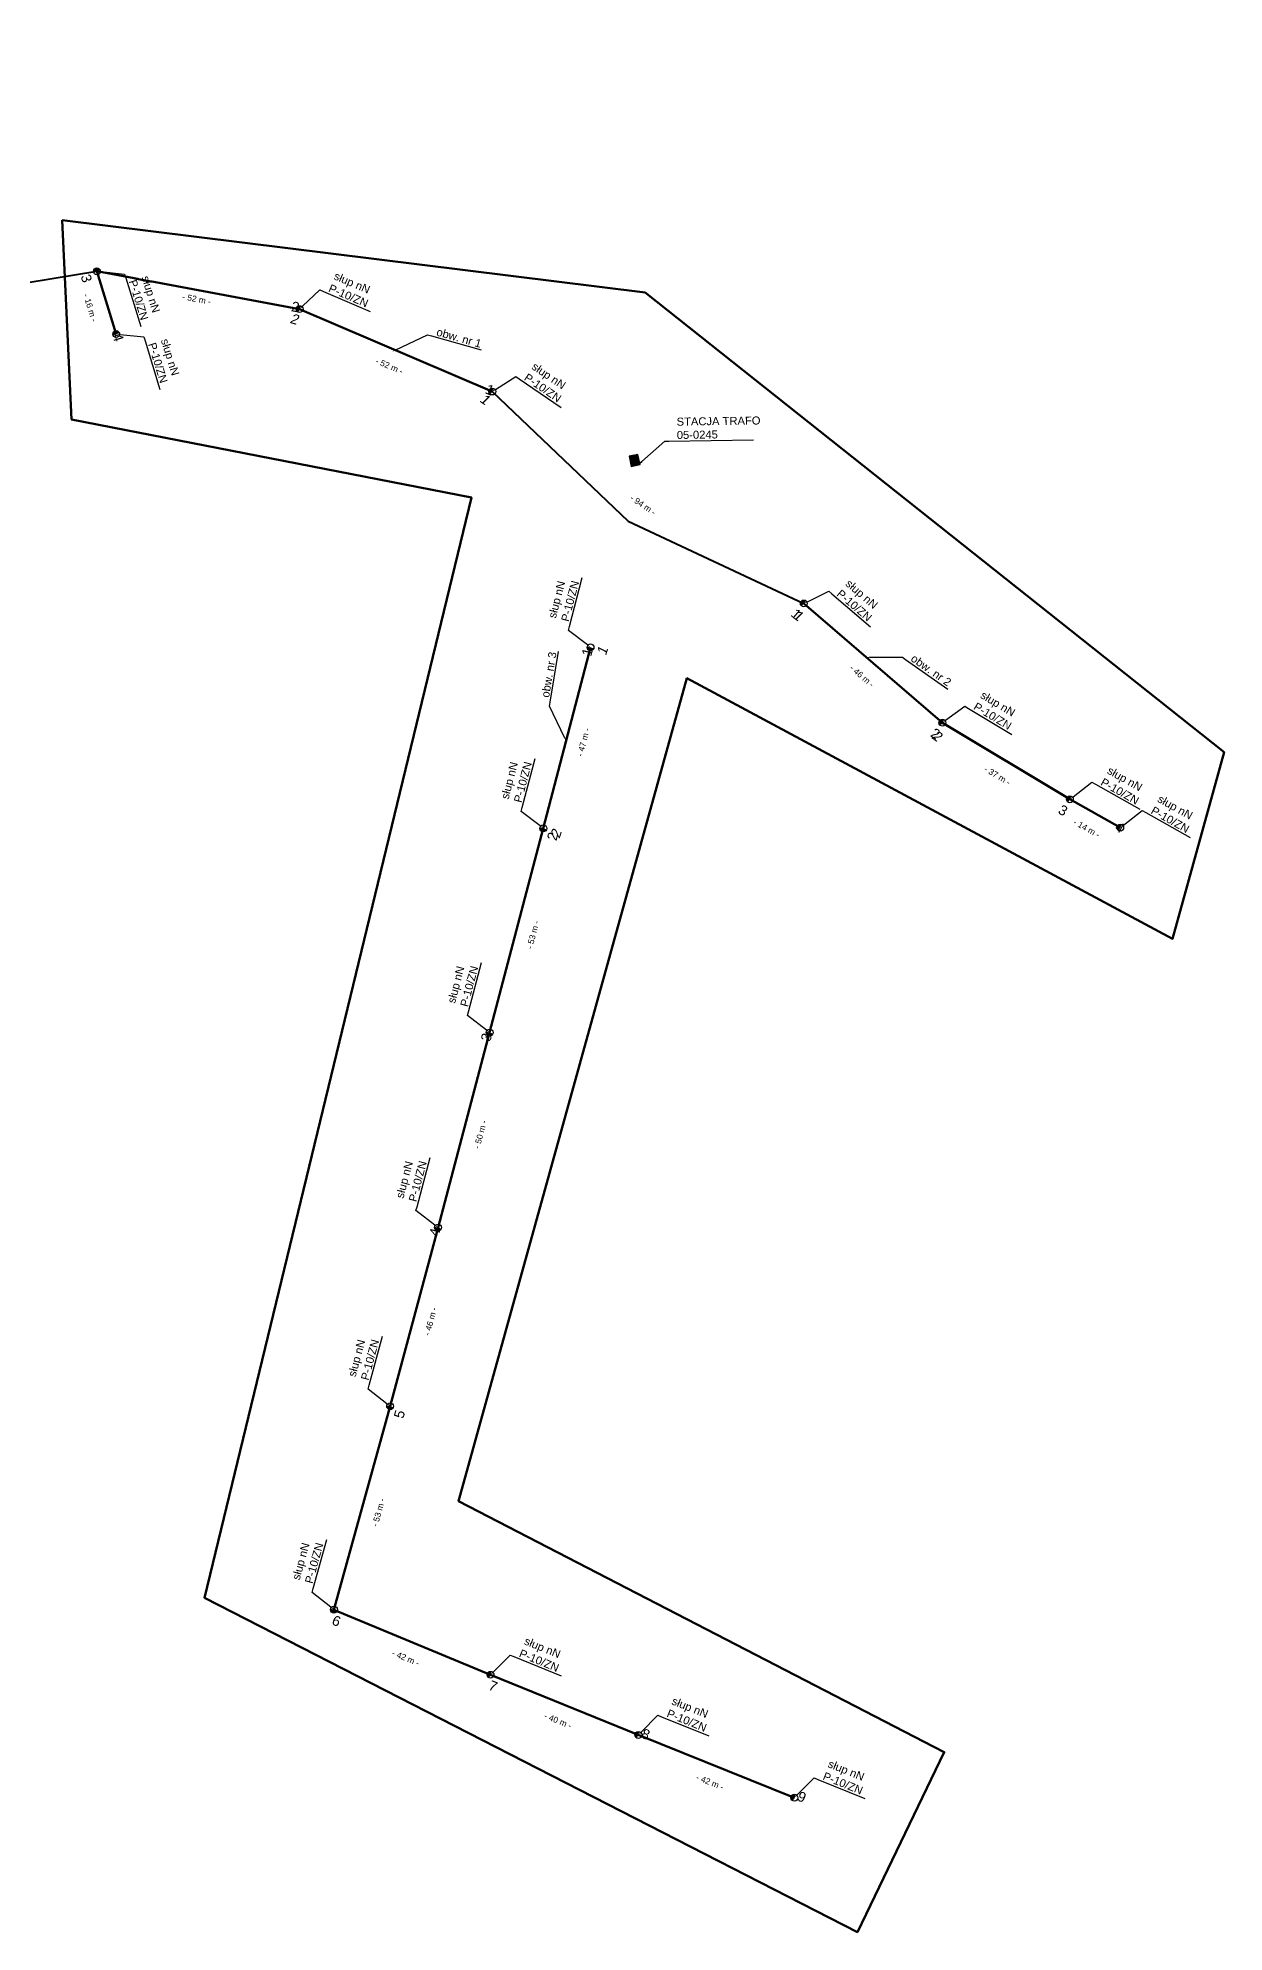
# Model space of a CAD drawing. Header units: metres. Extents: x 7531723 to 15066081, y 5784574 to 11569750.
# Drawn here: x 7535031 to 7535327.3, y 5784574.3 to 5785047.8 of the extents above; entities that cross this region are included whole.
import ezdxf
from ezdxf import colors
from ezdxf.entities.mleader import LeaderData, LeaderLine
from ezdxf.enums import TextEntityAlignment as Align
from ezdxf.math import Vec2, Vec3

# ---------------------------------------------------------------- set-up
doc = ezdxf.new("R2010")
doc.units = ezdxf.units.M
for name, color, linetype, lineweight in [('!tele', 30, 'Continuous', 40), ('!trafo', 6, 'Continuous', 50), ('_MM LINIA Sn', 40, 'Continuous', 30), ('_numery', 7, 'Continuous', 40)]:
    doc.layers.add(name, color=color, linetype=linetype, lineweight=lineweight)
for name, color, linetype in [('!wymiary', 7, 'Continuous'), ('_MM opisy', 7, 'Continuous'), ('_MM slupy', 5, 'Continuous'), ('_mm trafo', 3, 'Continuous'), ('_numery_05-0245_1', 7, 'Continuous'), ('_numery_05-0245_2', 7, 'Continuous'), ('_numery_05-0245_3', 7, 'Continuous')]:
    doc.layers.add(name, color=color, linetype=linetype)
for name, color, linetype, lineweight, plot in [('_arkusze model', 7, 'Continuous', 50, False), ('_kontrola_05-0245_1', 2, 'Continuous', 50, False), ('_kontrola_05-0245_2', 4, 'Continuous', 50, False), ('_kontrola_05-0245_3', 30, 'Continuous', 50, False)]:
    doc.layers.add(name, color=color, linetype=linetype, lineweight=lineweight, plot=plot)
doc.layers.get('0').off()
doc.styles.get("Standard").update_dxf_attribs({"font": 'arial.ttf'})
doc.dimstyles.new('opis linie', dxfattribs={"dimtxt": 1.5, "dimasz": 2.5, "dimexe": 1.25, "dimexo": 0.625, "dimgap": 2.5, "dimtad": 4, "dimdec": 0, "dimtxsty": 'Standard', "dimcen": 2.5, "dimse1": 1, "dimse2": 1, "dimsd1": 1, "dimsd2": 1, "dimclrt": 256, "dimazin": 3, "dimtfac": 1, "dimtdec": 0, "dimtmove": 0, "dimatfit": 3, "dimtfill": 1})

# ---------------------------------------------------------------- blocks, each defined once
blk = doc.blocks.new('trafo')
at = {"layer": '_mm trafo'}
h = blk.add_hatch(color=256, dxfattribs=at)
h.dxf.hatch_style = 1
h.paths.add_polyline_path([(-1.15, 1.02), (-0.52, -1.51), (1.64, -0.96), (1.01, 1.59)])
at = {"layer": '_MM LINIA Sn', "color": 2, "lineweight": 60}
for p, q in [((0.58, 0.02), (-0.43, 0.9)), ((-0.32, -0.23), (0.58, 0.02)), ((0.58, -0.92), (-0.32, -0.23)), ((0.55, -0.72), (0.41, -0.9)), ((0.41, -0.9), (0.58, -0.92)), ((0.58, -0.92), (0.55, -0.72))]:
    blk.add_line(p, q, dxfattribs=at)
at = {"layer": '_mm trafo', "flags": 128}
blk.add_lwpolyline([(-0.52, -1.52), (1.64, -0.96), (0.98, 1.58), (-1.17, 0.99), (-0.52, -1.52)], close=True, dxfattribs=at)
blk = doc.blocks.new('ZN')
at = {"layer": '_MM slupy', "transparency": 33554687}
h = blk.add_hatch(color=256, dxfattribs=at)
h.dxf.hatch_style = 1
h.paths.add_polyline_path([(0, -0.86), (0, 0.86, 1)])
at = {"layer": '_MM slupy'}
blk.add_circle((0, 0), 0.857, dxfattribs=at)
blk = doc.blocks.new('*D35')
at = {"layer": 'Defpoints', "color": 0}
for p in [(7535045.75, 5784989.46), (7535049.61, 5784973.45), (7535050.57, 5784973.74)]:
    blk.add_point(p, dxfattribs=at)
at = {"layer": '!wymiary', "insert": (7535044.08, 5784980.35), "char_height": 1.5, "attachment_point": 5, "rotation": 287.0387, "bg_fill": 3, "box_fill_scale": 1.1, "bg_fill_color": 9, "bg_fill_true_color": 13158600, "bg_fill_transparency": 0}
blk.add_mtext('\\A1;- 16 m -', dxfattribs=at)
blk = doc.blocks.new('*D36')
at = {"layer": 'Defpoints', "color": 0}
for p in [(7535119.01, 5784705.78), (7535119.97, 5784705.51), (7535104.97, 5784654.93)]:
    blk.add_point(p, dxfattribs=at)
at = {"layer": '!wymiary', "insert": (7535116.1, 5784679.22), "char_height": 1.5, "attachment_point": 5, "rotation": 74.5613, "bg_fill": 3, "box_fill_scale": 1.1, "bg_fill_color": 9, "bg_fill_true_color": 13158600, "bg_fill_transparency": 0}
blk.add_mtext('\\A1;- 53 m -', dxfattribs=at)
blk = doc.blocks.new('*D37')
at = {"layer": 'Defpoints', "color": 0}
for p in [(7535130.97, 5784750.41), (7535131.93, 5784750.15), (7535119.01, 5784705.78)]:
    blk.add_point(p, dxfattribs=at)
at = {"layer": '!wymiary', "insert": (7535129.11, 5784726.99), "char_height": 1.5, "attachment_point": 5, "rotation": 75.004, "bg_fill": 3, "box_fill_scale": 1.1, "bg_fill_color": 9, "bg_fill_true_color": 13158600, "bg_fill_transparency": 0}
blk.add_mtext('\\A1;- 46 m -', dxfattribs=at)
blk = doc.blocks.new('*D38')
at = {"layer": 'Defpoints', "color": 0}
for p in [(7535143.87, 5784799.16), (7535144.84, 5784798.91), (7535130.97, 5784750.41)]:
    blk.add_point(p, dxfattribs=at)
at = {"layer": '!wymiary', "insert": (7535141.54, 5784773.7), "char_height": 1.5, "attachment_point": 5, "rotation": 75.174, "bg_fill": 3, "box_fill_scale": 1.1, "bg_fill_color": 9, "bg_fill_true_color": 13158600, "bg_fill_transparency": 0}
blk.add_mtext('\\A1;- 50 m -', dxfattribs=at)
blk = doc.blocks.new('*D39')
at = {"layer": 'Defpoints', "color": 0}
for p in [(7535157.26, 5784850.2), (7535158.23, 5784849.95), (7535143.87, 5784799.16)]:
    blk.add_point(p, dxfattribs=at)
at = {"layer": '!wymiary', "insert": (7535154.69, 5784823.6), "char_height": 1.5, "attachment_point": 5, "rotation": 75.3019, "bg_fill": 3, "box_fill_scale": 1.1, "bg_fill_color": 9, "bg_fill_true_color": 13158600, "bg_fill_transparency": 0}
blk.add_mtext('\\A1;- 53 m -', dxfattribs=at)
blk = doc.blocks.new('*D40')
at = {"layer": 'Defpoints', "color": 0}
for p in [(7535169.07, 5784895.44), (7535170.04, 5784895.19), (7535157.26, 5784850.2)]:
    blk.add_point(p, dxfattribs=at)
at = {"layer": '!wymiary', "insert": (7535167.28, 5784871.75), "char_height": 1.5, "attachment_point": 5, "rotation": 75.3666, "bg_fill": 3, "box_fill_scale": 1.1, "bg_fill_color": 9, "bg_fill_true_color": 13158600, "bg_fill_transparency": 0}
blk.add_mtext('\\A1;- 47 m -', dxfattribs=at)
blk = doc.blocks.new('*D41')
at = {"layer": 'Defpoints', "color": 0}
for p in [(7535104.97, 5784654.93), (7535144.09, 5784638.66), (7535143.7, 5784637.74)]:
    blk.add_point(p, dxfattribs=at)
at = {"layer": '!wymiary', "insert": (7535122.9, 5784642.87), "char_height": 1.5, "attachment_point": 5, "rotation": 337.4144, "bg_fill": 3, "box_fill_scale": 1.1, "bg_fill_color": 9, "bg_fill_true_color": 13158600, "bg_fill_transparency": 0}
blk.add_mtext('\\A1;- 42 m -', dxfattribs=at)
blk = doc.blocks.new('*D42')
at = {"layer": 'Defpoints', "color": 0}
for p in [(7535144.09, 5784638.66), (7535180.61, 5784622.7), (7535180.99, 5784623.62)]:
    blk.add_point(p, dxfattribs=at)
at = {"layer": '!wymiary', "insert": (7535160.93, 5784627.19), "char_height": 1.5, "attachment_point": 5, "rotation": 337.8277, "bg_fill": 3, "box_fill_scale": 1.1, "bg_fill_color": 9, "bg_fill_true_color": 13158600, "bg_fill_transparency": 0}
blk.add_mtext('\\A1;- 40 m -', dxfattribs=at)
blk = doc.blocks.new('*D43')
at = {"layer": 'Defpoints', "color": 0}
for p in [(7535180.99, 5784623.62), (7535219.62, 5784607.01), (7535220, 5784607.93)]:
    blk.add_point(p, dxfattribs=at)
at = {"layer": '!wymiary', "insert": (7535198.91, 5784611.83), "char_height": 1.5, "attachment_point": 5, "rotation": 338.089, "bg_fill": 3, "box_fill_scale": 1.1, "bg_fill_color": 9, "bg_fill_true_color": 13158600, "bg_fill_transparency": 0}
blk.add_mtext('\\A1;- 42 m -', dxfattribs=at)
blk = doc.blocks.new('*D73')
at = {"layer": 'Defpoints', "color": 0}
for p in [(7535045.75, 5784989.46), (7535045.91, 5784988.47), (7534999.04, 5784981.8)]:
    blk.add_point(p, dxfattribs=at)
at = {"layer": '!wymiary', "insert": (7535023.08, 5784981.43), "char_height": 1.5, "attachment_point": 5, "rotation": 9.3169, "bg_fill": 3, "box_fill_scale": 1.1, "bg_fill_color": 9, "bg_fill_true_color": 13158600, "bg_fill_transparency": 0}
blk.add_mtext('\\A1;- 47 m -', dxfattribs=at)
blk = doc.blocks.new('*D74')
at = {"layer": 'Defpoints', "color": 0}
for p in [(7535045.75, 5784989.46), (7535096.4, 5784980), (7535096.58, 5784980.98)]:
    blk.add_point(p, dxfattribs=at)
at = {"layer": '!wymiary', "insert": (7535070.66, 5784982.5), "char_height": 1.5, "attachment_point": 5, "rotation": 349.4206, "bg_fill": 3, "box_fill_scale": 1.1, "bg_fill_color": 9, "bg_fill_true_color": 13158600, "bg_fill_transparency": 0}
blk.add_mtext('\\A1;- 52 m -', dxfattribs=at)
blk = doc.blocks.new('*D75')
at = {"layer": 'Defpoints', "color": 0}
for p in [(7535096.4, 5784980), (7535144.14, 5784958.47), (7535144.53, 5784959.39)]:
    blk.add_point(p, dxfattribs=at)
at = {"layer": '!wymiary', "insert": (7535118.79, 5784965.77), "char_height": 1.5, "attachment_point": 5, "rotation": 336.822, "bg_fill": 3, "box_fill_scale": 1.1, "bg_fill_color": 9, "bg_fill_true_color": 13158600, "bg_fill_transparency": 0}
blk.add_mtext('\\A1;- 52 m -', dxfattribs=at)
blk = doc.blocks.new('*D76')
at = {"layer": 'Defpoints', "color": 0}
for p in [(7535144.53, 5784959.39), (7535222.35, 5784906.42), (7535222.91, 5784907.25)]:
    blk.add_point(p, dxfattribs=at)
at = {"layer": '!wymiary', "insert": (7535182.17, 5784931.03), "char_height": 1.5, "attachment_point": 5, "rotation": 325.7559, "bg_fill": 3, "box_fill_scale": 1.1, "bg_fill_color": 9, "bg_fill_true_color": 13158600, "bg_fill_transparency": 0}
blk.add_mtext('\\A1;- 94 m -', dxfattribs=at)
blk = doc.blocks.new('*D77')
at = {"layer": 'Defpoints', "color": 0}
for p in [(7535222.35, 5784906.42), (7535256.33, 5784875.87), (7535256.98, 5784876.63)]:
    blk.add_point(p, dxfattribs=at)
at = {"layer": '!wymiary', "insert": (7535236.88, 5784888.29), "char_height": 1.5, "attachment_point": 5, "rotation": 319.2967, "bg_fill": 3, "box_fill_scale": 1.1, "bg_fill_color": 9, "bg_fill_true_color": 13158600, "bg_fill_transparency": 0}
blk.add_mtext('\\A1;- 46 m -', dxfattribs=at)
blk = doc.blocks.new('*D78')
at = {"layer": 'Defpoints', "color": 0}
for p in [(7535256.98, 5784876.63), (7535288.3, 5784856.63), (7535288.82, 5784857.48)]:
    blk.add_point(p, dxfattribs=at)
at = {"layer": '!wymiary', "insert": (7535270.7, 5784863.4), "char_height": 1.5, "attachment_point": 5, "rotation": 328.9765, "bg_fill": 3, "box_fill_scale": 1.1, "bg_fill_color": 9, "bg_fill_true_color": 13158600, "bg_fill_transparency": 0}
blk.add_mtext('\\A1;- 37 m -', dxfattribs=at)
blk = doc.blocks.new('*D79')
at = {"layer": 'Defpoints', "color": 0}
for p in [(7535288.82, 5784857.48), (7535300.91, 5784849.52), (7535301.4, 5784850.39)]:
    blk.add_point(p, dxfattribs=at)
at = {"layer": '!wymiary', "insert": (7535293.02, 5784850.23), "char_height": 1.5, "attachment_point": 5, "rotation": 330.5882, "bg_fill": 3, "box_fill_scale": 1.1, "bg_fill_color": 9, "bg_fill_true_color": 13158600, "bg_fill_transparency": 0}
blk.add_mtext('\\A1;- 14 m -', dxfattribs=at)
blk = doc.blocks.new('q')
at = {"layer": '_MM slupy'}
blk.add_blockref('ZN', (0, 0), dxfattribs=at)
at = {"layer": '_MM opisy'}
ml = blk.add_multileader_mtext('Standard', dxfattribs=at)
ml.set_content('\\pxql;słup nN\\PP-10/ZN', color=256)
ml.set_leader_properties()
ml.build(insert=Vec2(0, 0))
ml.multileader.update_dxf_attribs({"has_text_frame": 1, "text_left_attachment_type": 5, "text_right_attachment_type": 5, "dogleg_length": 1, "arrow_head_size": 1})
ctx = ml.context
ctx.base_point, ctx.char_height, ctx.arrow_head_size, ctx.landing_gap_size, ctx.plane_origin = Vec3(3.71, 6.41), 2, 1, 1, Vec3(1.72, -1.42)
ctx.left_attachment, ctx.right_attachment = 5, 5
notes = []
notes.append((ctx, [(0, (1, 1, 0), (2.71, 6.41), (1, 0), 1, [(0, [(0, 0), (2.71, 6.41)], 0, [])])]))
ctx.mtext.insert, ctx.mtext.flow_direction = Vec3(4.71, 12.21), 5
ctx.mtext.has_bg_fill, ctx.mtext.bg_color, ctx.mtext.bg_scale_factor, ctx.mtext.bg_transparency, ctx.mtext.use_window_bg_color = 1, -1023410175, 1, 0, 1
for ctx, leaders in notes:
    for number, flags, end, landing, length, lines in leaders:
        leader = LeaderData()
        leader.index, (leader.has_last_leader_line, leader.has_dogleg_vector, leader.attachment_direction) = number, flags
        leader.last_leader_point, leader.dogleg_vector, leader.dogleg_length = Vec3(end), Vec3(landing), length
        for number, points, colour, breaks in lines:
            line = LeaderLine()
            line.index, line.vertices, line.color, line.breaks = number, Vec3.list(points), colors.encode_raw_color(colour), breaks
            leader.lines.append(line)
        ctx.leaders.append(leader)

msp = doc.modelspace()

# ---------------------------------------------------------------- linework, layer by layer
at = {"layer": '!tele', "elevation": 140.78}
msp.add_lwpolyline([(7534637.37, 5785047.79), (7534658.96, 5785045.44), (7534668.95, 5785031.24), (7534684.72, 5785033.16), (7534719.25, 5785039.27), (7534748.19, 5785033.65), (7534768.48, 5785029.72), (7534815.71, 5785009.45), (7534862.77, 5784992.73), (7534903.04, 5784989.46), (7534946.93, 5784985.66), (7534963.15, 5784984.38), (7534981.28, 5784983.19), (7534999.04, 5784981.8), (7535045.75, 5784989.46), (7535096.4, 5784980), (7535144.53, 5784959.39), (7535178.48, 5784927), (7535222.35, 5784906.42), (7535256.98, 5784876.63), (7535288.82, 5784857.48), (7535301.4, 5784850.39)], dxfattribs=at)
at = {"layer": '!tele'}
for points in [[(7535045.75, 5784989.46), (7535050.57, 5784973.74)], [(7535104.97, 5784654.93), (7535119.01, 5784705.78), (7535130.97, 5784750.41), (7535143.87, 5784799.16), (7535157.26, 5784850.2), (7535169.07, 5784895.44)], [(7535104.97, 5784654.93), (7535144.09, 5784638.66), (7535180.99, 5784623.62), (7535220, 5784607.93)]]:
    msp.add_lwpolyline(points, dxfattribs=at)
at = {"layer": '!trafo'}
msp.add_lwpolyline([(7535037.1, 5785002.23), (7535039.43, 5784952.43), (7535139.32, 5784932.92), (7535072.62, 5784657.91), (7535235.74, 5784574.34), (7535257.44, 5784619.33), (7535136.1, 5784682.01), (7535193.16, 5784887.72), (7535314.49, 5784822.63), (7535327.35, 5784869.24), (7535182.71, 5784984.15)], close=True, dxfattribs=at)

# ---------------------------------------------------------------- block references
at = {"layer": '_arkusze model', "rotation": 357.3066721443945}
msp.add_blockref('trafo', (7535179.85, 5784942.16), dxfattribs=at)

# ---------------------------------------------------------------- next in the draw order: block references
for p, rotation in [((7535045.75, 5784989.46), 287.0386813090909), ((7535096.4, 5784980, 140.78), 336.8219566804812), ((7535144.53, 5784959.39, 140.78), 325.7558910549713), ((7535169.07, 5784895.44), 75.3666498855076), ((7535222.35, 5784906.42, 140.78), 319.296670951717), ((7535256.98, 5784876.63, 140.78), 328.9764705730871), ((7535157.26, 5784850.2), 75.3666498855076), ((7535288.82, 5784857.48, 140.78), 330.5882242254077), ((7535143.87, 5784799.16), 75.30192311107228), ((7535130.97, 5784750.41), 75.17397228744947), ((7535119.01, 5784705.78), 75.00404393386644), ((7535104.97, 5784654.93), 74.5613017587926), ((7535144.09, 5784638.66), 337.8277362629604), ((7535180.99, 5784623.62), 338.0890138082293), ((7535220, 5784607.93), 338.0890138082293)]:
    msp.add_blockref('q', p, dxfattribs=dict(rotation=rotation))

# ---------------------------------------------------------------- next in the draw order: leaders
at = {"layer": '_mm trafo', "color": 3}
ml = msp.add_multileader_mtext('Standard', dxfattribs=at)
ml.set_content('STACJA TRAFO\\P05-0245', color=3)
ml.set_leader_properties()
ml.build(insert=Vec2(0, 0))
ml.multileader.update_dxf_attribs({"has_text_frame": 1, "text_left_attachment_type": 5, "text_right_attachment_type": 5, "dogleg_length": 1, "arrow_head_size": 1.5})
ctx = ml.context
ctx.base_point, ctx.char_height, ctx.arrow_head_size, ctx.plane_origin, ctx.plane_x_axis, ctx.plane_y_axis = Vec3(7535188.64, 5784947.01), 2, 1.5, Vec3(7535183.99, 5784910.07), Vec3(0.999891, 0.014731), Vec3(-0.014731, 0.999891)
ctx.left_attachment, ctx.right_attachment, ctx.attachment_type = 5, 5, 2
notes = []
notes.append((ctx, [(0, (1, 1, 0), (7535187.64, 5784947), (0.999891, 0.014731), 1, [(0, [(7535180.75, 5784940.88)], 0, [])])]))
ctx.mtext.insert, ctx.mtext.text_direction, ctx.mtext.rotation, ctx.mtext.flow_direction = Vec3(7535190.56, 5784952.86), Vec3(0.999891, 0.014731), 6.129723, 5
ctx.mtext.has_bg_fill, ctx.mtext.bg_color, ctx.mtext.bg_scale_factor, ctx.mtext.bg_transparency, ctx.mtext.use_window_bg_color = 1, -1073741824, 1, 0, 1
for ctx, leaders in notes:
    for number, flags, end, landing, length, lines in leaders:
        leader = LeaderData()
        leader.index, (leader.has_last_leader_line, leader.has_dogleg_vector, leader.attachment_direction) = number, flags
        leader.last_leader_point, leader.dogleg_vector, leader.dogleg_length = Vec3(end), Vec3(landing), length
        for number, points, colour, breaks in lines:
            line = LeaderLine()
            line.index, line.vertices, line.color, line.breaks = number, Vec3.list(points), colors.encode_raw_color(colour), breaks
            leader.lines.append(line)
        ctx.leaders.append(leader)

# ---------------------------------------------------------------- next in the draw order: block references
for p, rotation in [((7535050.57, 5784973.74), 287.0386813090909), ((7535301.4, 5784850.39, 140.78), 330.5882242254077)]:
    msp.add_blockref('q', p, dxfattribs=dict(rotation=rotation))

# ---------------------------------------------------------------- next in the draw order: dimensions: what is measured, and where the dimension line sits
at = {"layer": '!wymiary'}
dim = msp.add_aligned_dim(p1=(7535104.97, 5784654.93), p2=(7535119.01, 5784705.78), distance=-1, dimstyle='opis linie', dxfattribs=at)
dim.commit()
dim.dimension.update_dxf_attribs({"geometry": '*D36', "text_midpoint": (7535116.1, 5784679.22)})

# ---------------------------------------------------------------- next in the draw order: dimensions: what is measured, and where the dimension line sits
for p1, p2, picture, middle in [((7535045.75, 5784989.46), (7535050.57, 5784973.74), '*D35', (7535044.08, 5784980.35)), ((7535119.01, 5784705.78), (7535130.97, 5784750.41), '*D37', (7535129.11, 5784726.99)), ((7535104.97, 5784654.93), (7535144.09, 5784638.66), '*D41', (7535122.9, 5784642.87))]:
    dim = msp.add_aligned_dim(p1=p1, p2=p2, distance=-1, dimstyle='opis linie', dxfattribs=at)
    dim.commit()
    dim.dimension.update_dxf_attribs({"geometry": picture, "text_midpoint": middle})

# ---------------------------------------------------------------- next in the draw order: linework, layer by layer
at = {"layer": '_kontrola_05-0245_3', "color": 30}
msp.add_lwpolyline([(7535119.01, 5784705.78), (7535104.97, 5784654.93)], dxfattribs=at)

# ---------------------------------------------------------------- next in the draw order: texts
at = {"layer": '_numery_05-0245_1', "color": 7}
msp.add_text('4', height=2.5, rotation=287.0387, dxfattribs=at).set_placement((7535049.15, 5784972.33), align=Align.BOTTOM_CENTER)
at = {"layer": '_numery_05-0245_3', "color": 7}
for s, rotation, p in [('5', 75.004, (7535120.12, 5784704.11)), ('6', -22.5856, (7535106.08, 5784653.27))]:
    msp.add_text(s, height=2.5, rotation=rotation, dxfattribs=at).set_placement(p, align=Align.TOP_CENTER)

# ---------------------------------------------------------------- next in the draw order: dimensions: what is measured, and where the dimension line sits
at = {"layer": '!wymiary'}
for p1, p2, picture, middle in [((7534999.04, 5784981.8), (7535045.75, 5784989.46), '*D73', (7535023.08, 5784981.43)), ((7535130.97, 5784750.41), (7535143.87, 5784799.16), '*D38', (7535141.54, 5784773.7)), ((7535144.09, 5784638.66), (7535180.99, 5784623.62), '*D42', (7535160.93, 5784627.19))]:
    dim = msp.add_aligned_dim(p1=p1, p2=p2, distance=-1, dimstyle='opis linie', dxfattribs=at)
    dim.commit()
    dim.dimension.update_dxf_attribs({"geometry": picture, "text_midpoint": middle})

# ---------------------------------------------------------------- next in the draw order: linework, layer by layer
at = {"layer": '_kontrola_05-0245_3', "color": 30}
for points in [[(7535130.97, 5784750.41), (7535119.01, 5784705.78)], [(7535104.97, 5784654.93), (7535144.09, 5784638.66)]]:
    msp.add_lwpolyline(points, dxfattribs=at)

# ---------------------------------------------------------------- next in the draw order: texts
at = {"layer": '_numery_05-0245_3', "color": 7}
msp.add_text('4', height=2.5, rotation=75.004, dxfattribs=at).set_placement((7535132.08, 5784748.75), align=Align.BOTTOM_CENTER)
msp.add_text('7', height=2.5, rotation=-22.1723, dxfattribs=at).set_placement((7535145.2, 5784637), align=Align.TOP_CENTER)

# ---------------------------------------------------------------- next in the draw order: dimensions: what is measured, and where the dimension line sits
at = {"layer": '!wymiary'}
for p1, p2, distance, picture, middle in [((7535045.75, 5784989.46), (7535096.4, 5784980), 1, '*D74', (7535070.66, 5784982.5)), ((7535143.87, 5784799.16), (7535157.26, 5784850.2), -1, '*D39', (7535154.69, 5784823.6)), ((7535180.99, 5784623.62), (7535220, 5784607.93), -1, '*D43', (7535198.91, 5784611.83))]:
    dim = msp.add_aligned_dim(p1=p1, p2=p2, distance=distance, dimstyle='opis linie', dxfattribs=at)
    dim.commit()
    dim.dimension.update_dxf_attribs({"geometry": picture, "text_midpoint": middle})

# ---------------------------------------------------------------- next in the draw order: linework, layer by layer
at = {"layer": '_kontrola_05-0245_1', "color": 2}
msp.add_lwpolyline([(7535045.75, 5784989.46), (7535050.57, 5784973.74)], dxfattribs=at)
at = {"layer": '_kontrola_05-0245_3', "color": 30}
for points in [[(7535143.87, 5784799.16), (7535130.97, 5784750.41)], [(7535144.09, 5784638.66), (7535180.99, 5784623.62)], [(7535180.99, 5784623.62), (7535220, 5784607.93)]]:
    msp.add_lwpolyline(points, dxfattribs=at)

# ---------------------------------------------------------------- next in the draw order: texts
at = {"layer": '_numery_05-0245_1', "color": 7}
msp.add_text('3', height=2.5, rotation=-72.9613, dxfattribs=at).set_placement((7535044.34, 5784988.05), align=Align.TOP_CENTER)
at = {"layer": '_numery_05-0245_3', "color": 7}
for s, rotation, p in [('3', 75.174, (7535144.98, 5784797.5)), ('8', 337.8277, (7535182.1, 5784621.96)), ('9', 338.089, (7535221.11, 5784606.27))]:
    msp.add_text(s, height=2.5, rotation=rotation, dxfattribs=at).set_placement(p, align=Align.BOTTOM_CENTER)

# ---------------------------------------------------------------- next in the draw order: dimensions: what is measured, and where the dimension line sits
at = {"layer": '!wymiary'}
for p1, p2, picture, middle in [((7535096.4, 5784980), (7535144.53, 5784959.39), '*D75', (7535118.79, 5784965.77)), ((7535157.26, 5784850.2), (7535169.07, 5784895.44), '*D40', (7535167.28, 5784871.75))]:
    dim = msp.add_aligned_dim(p1=p1, p2=p2, distance=-1, dimstyle='opis linie', dxfattribs=at)
    dim.commit()
    dim.dimension.update_dxf_attribs({"geometry": picture, "text_midpoint": middle})

# ---------------------------------------------------------------- next in the draw order: linework, layer by layer
at = {"layer": '_kontrola_05-0245_1', "color": 2}
msp.add_lwpolyline([(7535096.4, 5784980), (7535045.75, 5784989.46)], dxfattribs=at)
at = {"layer": '_kontrola_05-0245_3', "color": 30}
msp.add_lwpolyline([(7535157.26, 5784850.2), (7535143.87, 5784799.16)], dxfattribs=at)

# ---------------------------------------------------------------- next in the draw order: texts
at = {"layer": '_numery', "oblique": 10}
for s, rotation, p in [('2', 344.3889, (7535093.77, 5784976.58)), ('1', 72.599, (7535172.91, 5784893.26, 145.84)), ('2', 72.599, (7535161.33, 5784847.52))]:
    msp.add_text(s, height=2.5, rotation=rotation, dxfattribs=at).set_placement(p)
at = {"layer": '_numery_05-0245_1', "color": 7}
msp.add_text('2', height=2.5, rotation=349.4206, dxfattribs=at).set_placement((7535094.99, 5784978.59), align=Align.BOTTOM_CENTER)
at = {"layer": '_numery_05-0245_3', "color": 7}
msp.add_text('2', height=2.5, rotation=75.3666, dxfattribs=at).set_placement((7535158.37, 5784848.54), align=Align.TOP_CENTER)

# ---------------------------------------------------------------- next in the draw order: dimensions: what is measured, and where the dimension line sits
at = {"layer": '!wymiary'}
dim = msp.add_aligned_dim(p1=(7535144.53, 5784959.39), p2=(7535222.35, 5784906.42), distance=1, dimstyle='opis linie', dxfattribs=at)
dim.commit()
dim.dimension.update_dxf_attribs({"geometry": '*D76', "text_midpoint": (7535182.17, 5784931.03)})

# ---------------------------------------------------------------- next in the draw order: leaders
at = {"layer": '_MM opisy', "color": 1}
ml = msp.add_multileader_mtext('Standard', dxfattribs=at)
ml.set_content('\\pxql;obw. nr 1', color=1)
ml.set_leader_properties()
ml.build(insert=Vec2(0, 0))
ml.multileader.update_dxf_attribs({"has_text_frame": 1, "text_left_attachment_type": 5, "text_right_attachment_type": 5, "dogleg_length": 1, "arrow_head_size": 1})
ctx = ml.context
ctx.base_point, ctx.char_height, ctx.arrow_head_size, ctx.landing_gap_size, ctx.plane_origin, ctx.plane_x_axis, ctx.plane_y_axis = Vec3(7535129.34, 5784973.28), 2, 1, 1, Vec3(7535120.43, 5784954.4), Vec3(0.962515, -0.271229), Vec3(0.271229, 0.962515)
ctx.left_attachment, ctx.right_attachment = 5, 5
notes = []
notes.append((ctx, [(0, (1, 1, 0), (7535128.37, 5784973.55), (0.962515, -0.271229), 1, [(0, [(7535119.52, 5784969.38)], 0, [])])]))
ctx.mtext.insert, ctx.mtext.text_direction, ctx.mtext.flow_direction = Vec3(7535130.96, 5784975.36), Vec3(0.962515, -0.271229), 5
ctx.mtext.has_bg_fill, ctx.mtext.bg_color, ctx.mtext.bg_scale_factor, ctx.mtext.bg_transparency, ctx.mtext.use_window_bg_color = 1, -1023410175, 1, 0, 1
ml = msp.add_multileader_mtext('Standard', dxfattribs=at)
ml.set_content('\\pxql;obw. nr 3', color=1)
ml.set_leader_properties()
ml.build(insert=Vec2(0, 0))
ml.multileader.update_dxf_attribs({"has_text_frame": 1, "text_left_attachment_type": 5, "text_right_attachment_type": 5, "dogleg_length": 1, "arrow_head_size": 1})
ctx = ml.context
ctx.base_point, ctx.char_height, ctx.arrow_head_size, ctx.landing_gap_size, ctx.plane_origin, ctx.plane_x_axis, ctx.plane_y_axis = Vec3(7535158.97, 5784881.73), 2, 1, 1, Vec3(7535178.69, 5784874.92), Vec3(0.165048, 0.986286), Vec3(-0.986286, 0.165048)
ctx.left_attachment, ctx.right_attachment = 5, 5
notes.append((ctx, [(0, (1, 1, 0), (7535158.8, 5784880.74), (0.165048, 0.986286), 1, [(0, [(7535163, 5784872.04)], 0, [])])]))
ctx.mtext.insert, ctx.mtext.text_direction, ctx.mtext.flow_direction = Vec3(7535156.72, 5784883.12), Vec3(0.165048, 0.986286), 5
ctx.mtext.has_bg_fill, ctx.mtext.bg_color, ctx.mtext.bg_scale_factor, ctx.mtext.bg_transparency, ctx.mtext.use_window_bg_color = 1, -1023410175, 1, 0, 1
for ctx, leaders in notes:
    for number, flags, end, landing, length, lines in leaders:
        leader = LeaderData()
        leader.index, (leader.has_last_leader_line, leader.has_dogleg_vector, leader.attachment_direction) = number, flags
        leader.last_leader_point, leader.dogleg_vector, leader.dogleg_length = Vec3(end), Vec3(landing), length
        for number, points, colour, breaks in lines:
            line = LeaderLine()
            line.index, line.vertices, line.color, line.breaks = number, Vec3.list(points), colors.encode_raw_color(colour), breaks
            leader.lines.append(line)
        ctx.leaders.append(leader)

# ---------------------------------------------------------------- next in the draw order: linework, layer by layer
at = {"layer": '_kontrola_05-0245_1', "color": 2}
msp.add_lwpolyline([(7535144.53, 5784959.39), (7535096.4, 5784980)], dxfattribs=at)
at = {"layer": '_kontrola_05-0245_3', "color": 30}
msp.add_lwpolyline([(7535169.07, 5784895.44), (7535157.26, 5784850.2)], dxfattribs=at)

# ---------------------------------------------------------------- next in the draw order: texts
at = {"layer": '_numery', "oblique": 10}
msp.add_text('1', height=2.5, rotation=324.9488, dxfattribs=at).set_placement((7535141.19, 5784956.99, 145.84))
at = {"layer": '_numery_05-0245_1', "color": 7}
msp.add_text('1', height=2.5, rotation=336.822, dxfattribs=at).set_placement((7535143.12, 5784957.98), align=Align.BOTTOM_CENTER)
at = {"layer": '_numery_05-0245_3', "color": 7}
msp.add_text('1', height=2.5, rotation=75.3666, dxfattribs=at).set_placement((7535170.18, 5784893.78), align=Align.BOTTOM_CENTER)

# ---------------------------------------------------------------- next in the draw order: dimensions: what is measured, and where the dimension line sits
at = {"layer": '!wymiary'}
dim = msp.add_aligned_dim(p1=(7535222.35, 5784906.42), p2=(7535256.98, 5784876.63), distance=-1, dimstyle='opis linie', dxfattribs=at)
dim.commit()
dim.dimension.update_dxf_attribs({"geometry": '*D77', "text_midpoint": (7535236.88, 5784888.29)})

# ---------------------------------------------------------------- next in the draw order: texts
at = {"layer": '_numery', "oblique": 10}
msp.add_text('1', height=2.5, rotation=324.9488, dxfattribs=at).set_placement((7535219.42, 5784902.96))
at = {"layer": '_numery_05-0245_2', "color": 7}
msp.add_text('1', height=2.5, rotation=-40.7033, dxfattribs=at).set_placement((7535221.27, 5784904.74), align=Align.TOP_CENTER)

# ---------------------------------------------------------------- next in the draw order: dimensions: what is measured, and where the dimension line sits
at = {"layer": '!wymiary'}
dim = msp.add_aligned_dim(p1=(7535256.98, 5784876.63), p2=(7535288.82, 5784857.48), distance=-1, dimstyle='opis linie', dxfattribs=at)
dim.commit()
dim.dimension.update_dxf_attribs({"geometry": '*D78', "text_midpoint": (7535270.7, 5784863.4)})

# ---------------------------------------------------------------- next in the draw order: leaders
at = {"layer": '_MM opisy', "color": 1}
ml = msp.add_multileader_mtext('Standard', dxfattribs=at)
ml.set_content('\\pxql;obw. nr 2', color=1)
ml.set_leader_properties()
ml.build(insert=Vec2(0, 0))
ml.multileader.update_dxf_attribs({"has_text_frame": 1, "text_left_attachment_type": 5, "text_right_attachment_type": 5, "dogleg_length": 1, "arrow_head_size": 1})
ctx = ml.context
ctx.base_point, ctx.char_height, ctx.arrow_head_size, ctx.landing_gap_size, ctx.plane_origin, ctx.plane_x_axis, ctx.plane_y_axis = Vec3(7535247.8, 5784892.44), 2, 1, 1, Vec3(7535233.12, 5784877.6), Vec3(0.817495, -0.575936), Vec3(0.575936, 0.817495)
ctx.left_attachment, ctx.right_attachment = 5, 5
notes = []
notes.append((ctx, [(0, (1, 1, 0), (7535246.98, 5784893.01), (0.817495, -0.575936), 1, [(0, [(7535237.98, 5784892.97)], 0, [])])]))
ctx.mtext.insert, ctx.mtext.text_direction, ctx.mtext.flow_direction = Vec3(7535250.03, 5784893.86), Vec3(0.817495, -0.575936), 5
ctx.mtext.has_bg_fill, ctx.mtext.bg_color, ctx.mtext.bg_scale_factor, ctx.mtext.bg_transparency, ctx.mtext.use_window_bg_color = 1, -1023410175, 1, 0, 1
for ctx, leaders in notes:
    for number, flags, end, landing, length, lines in leaders:
        leader = LeaderData()
        leader.index, (leader.has_last_leader_line, leader.has_dogleg_vector, leader.attachment_direction) = number, flags
        leader.last_leader_point, leader.dogleg_vector, leader.dogleg_length = Vec3(end), Vec3(landing), length
        for number, points, colour, breaks in lines:
            line = LeaderLine()
            line.index, line.vertices, line.color, line.breaks = number, Vec3.list(points), colors.encode_raw_color(colour), breaks
            leader.lines.append(line)
        ctx.leaders.append(leader)

# ---------------------------------------------------------------- next in the draw order: linework, layer by layer
at = {"layer": '_kontrola_05-0245_2', "color": 4}
msp.add_lwpolyline([(7535222.35, 5784906.42), (7535256.98, 5784876.63)], dxfattribs=at)

# ---------------------------------------------------------------- next in the draw order: texts
at = {"layer": '_numery', "oblique": 10}
msp.add_text('2', height=2.5, rotation=324.9488, dxfattribs=at).set_placement((7535254.08, 5784872.87))
at = {"layer": '_numery_05-0245_2', "color": 7}
msp.add_text('2', height=2.5, rotation=-31.0235, dxfattribs=at).set_placement((7535255.9, 5784874.95), align=Align.TOP_CENTER)

# ---------------------------------------------------------------- next in the draw order: dimensions: what is measured, and where the dimension line sits
at = {"layer": '!wymiary'}
dim = msp.add_aligned_dim(p1=(7535288.82, 5784857.48), p2=(7535301.4, 5784850.39), distance=-1, dimstyle='opis linie', dxfattribs=at)
dim.commit()
dim.dimension.update_dxf_attribs({"geometry": '*D79', "text_midpoint": (7535293.02, 5784850.23)})

# ---------------------------------------------------------------- next in the draw order: linework, layer by layer
at = {"layer": '_kontrola_05-0245_2', "color": 4}
for points in [[(7535256.98, 5784876.63), (7535288.82, 5784857.48)], [(7535288.82, 5784857.48), (7535301.4, 5784850.39)]]:
    msp.add_lwpolyline(points, dxfattribs=at)

# ---------------------------------------------------------------- next in the draw order: texts
at = {"layer": '_numery_05-0245_2', "color": 7}
msp.add_text('3', height=2.5, rotation=-29.4118, dxfattribs=at).set_placement((7535287.74, 5784855.8), align=Align.TOP_CENTER)
msp.add_text('4', height=2.5, rotation=330.5882, dxfattribs=at).set_placement((7535300.32, 5784848.7), align=Align.BOTTOM_CENTER)

doc.saveas('drawing.dxf')
